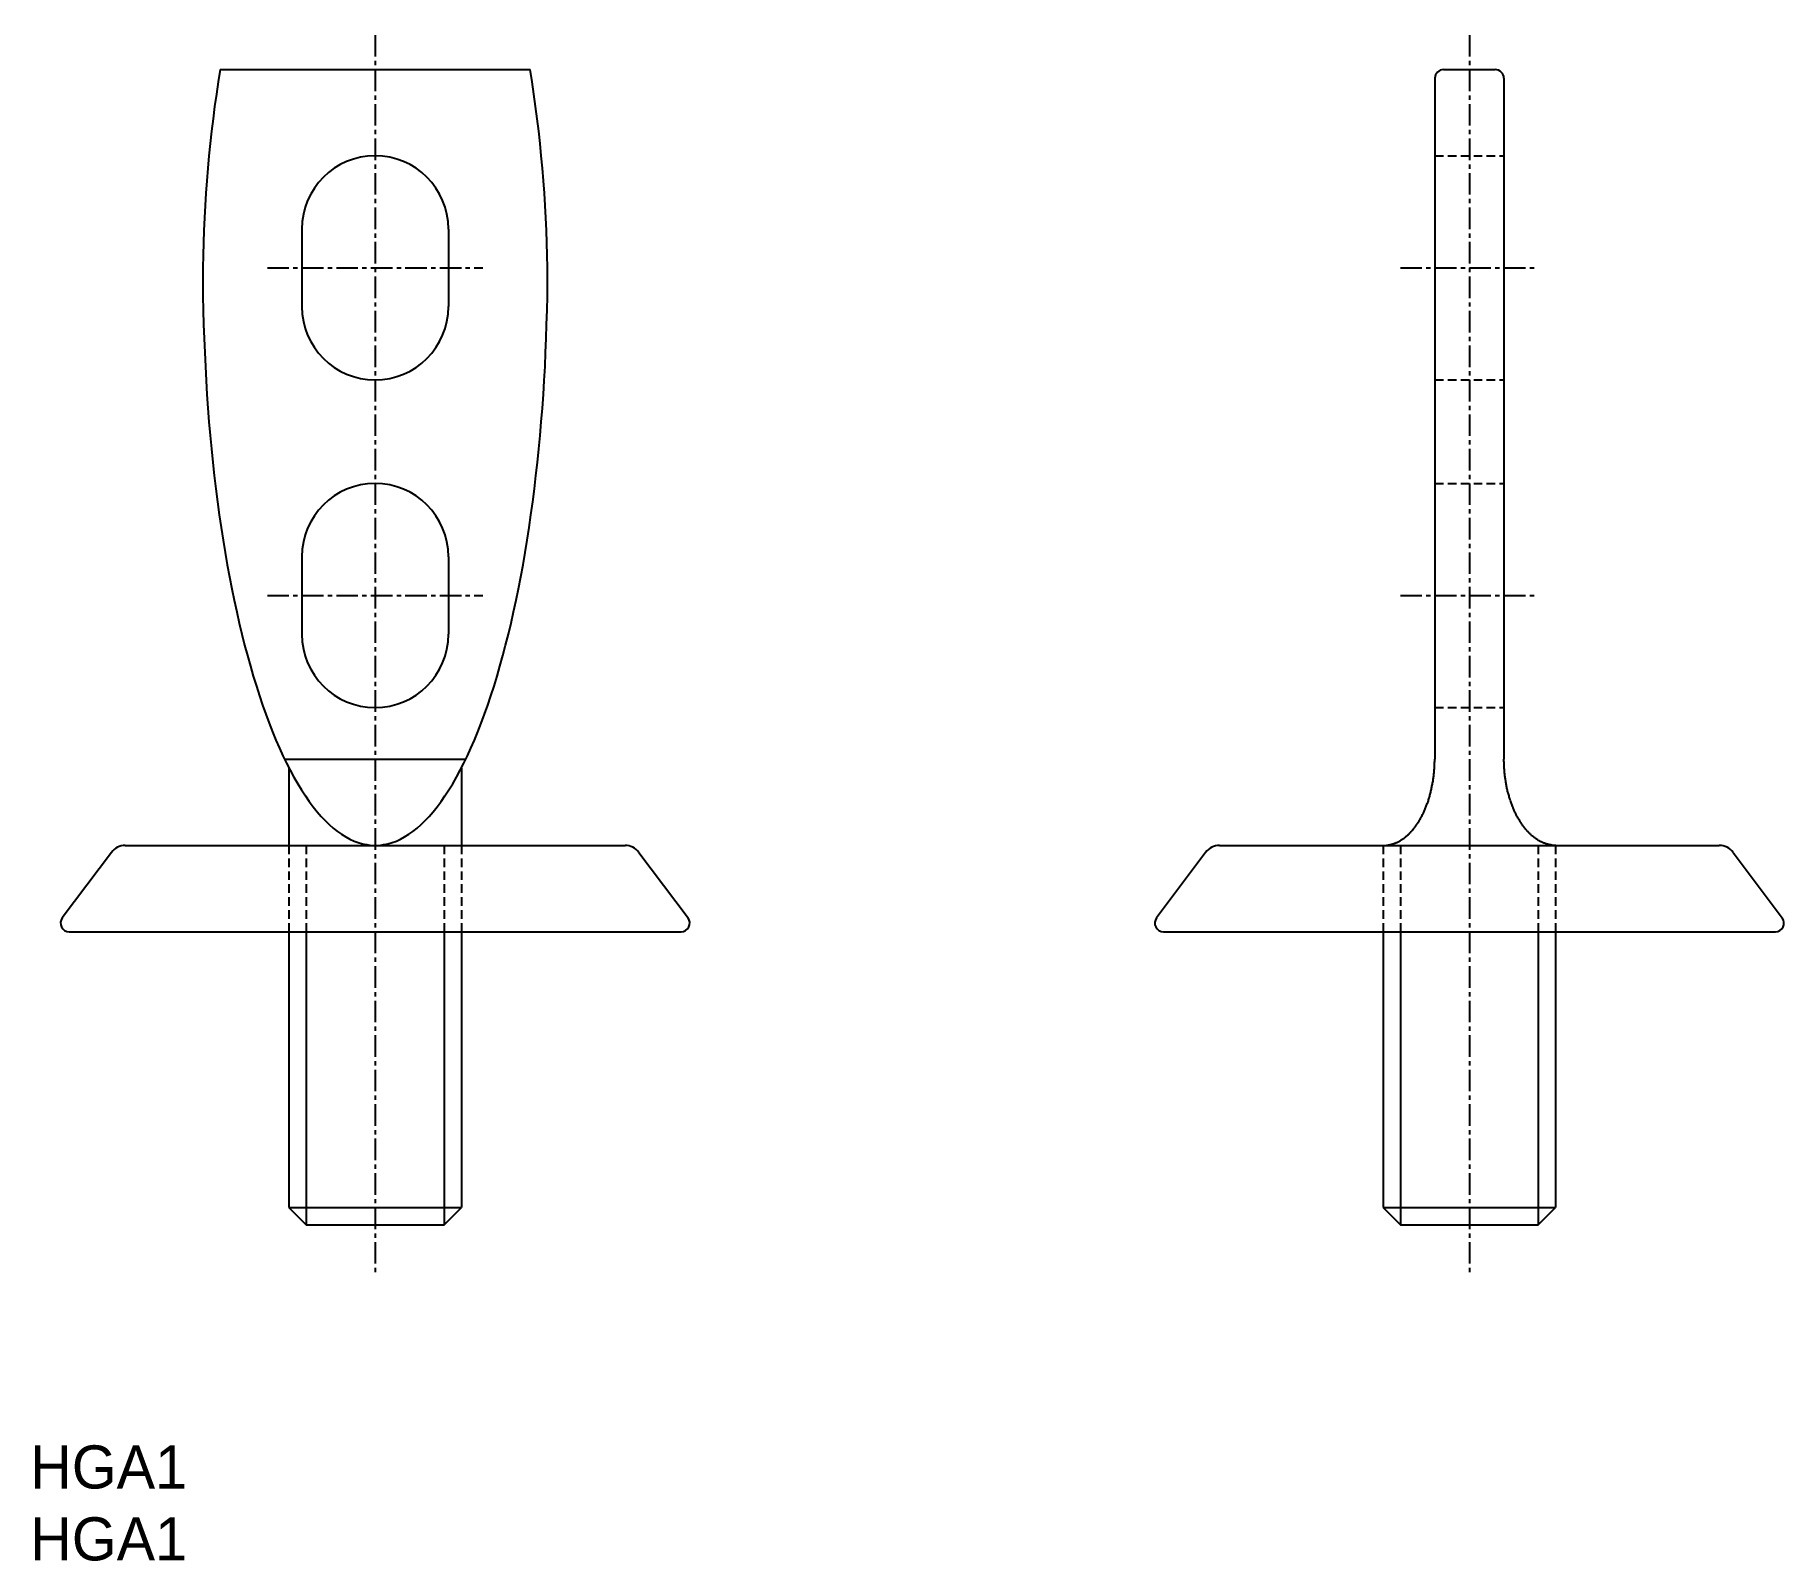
# Model space of a CAD drawing. Extents: x 197 to 299, y 262 to 351.
import ezdxf

# ---------------------------------------------------------------- set-up
doc = ezdxf.new("R2010")
doc.units = 0
doc.linetypes.add('CENTER', pattern=[2, 1.25, -0.25, 0.25, -0.25])
doc.linetypes.add('DASHED', pattern=[0.75, 0.5, -0.25])
doc.layers.get('0').update_dxf_attribs({"linetype": 'CONTINUOUS'})
doc.layers.add('CENTER', color=1, linetype='CENTER')

msp = doc.modelspace()

# ---------------------------------------------------------------- linework, layer by layer
for p, q in [((208.14, 348.89), (226.14, 348.89)), ((278.62, 348.39), (278.61, 308.89)), ((279.12, 348.89), (282.12, 348.89)), ((282.62, 348.39), (282.62, 308.89)), ((212.89, 339.64), (212.89, 335.14)), ((221.39, 339.64), (221.39, 335.14)), ((212.89, 320.64), (212.89, 316.14)), ((221.39, 320.64), (221.39, 316.14)), ((211.89, 308.89), (222.4, 308.89)), ((217.14, 308.89), (222.4, 308.89)), ((212.14, 308.38), (212.14, 303.89)), ((222.14, 308.38), (222.14, 303.89)), ((201.84, 303.49), (198.99, 299.69)), ((202.64, 303.89), (231.64, 303.89)), ((232.44, 303.49), (235.29, 299.69)), ((265.32, 303.49), (262.47, 299.69)), ((266.12, 303.89), (295.12, 303.89)), ((295.92, 303.49), (298.77, 299.69)), ((199.39, 298.89), (234.89, 298.89)), ((212.14, 298.89), (212.14, 282.89)), ((222.14, 298.89), (222.14, 282.89)), ((262.87, 298.89), (298.37, 298.89)), ((275.62, 298.89), (275.62, 282.89)), ((285.62, 298.89), (285.62, 282.89)), ((212.14, 282.89), (222.14, 282.89)), ((212.14, 282.89), (213.14, 281.89)), ((221.14, 281.89), (222.14, 282.89)), ((275.62, 282.89), (285.62, 282.89)), ((275.62, 282.89), (276.62, 281.89)), ((284.62, 281.89), (285.62, 282.89)), ((213.14, 281.89), (221.14, 281.89)), ((276.62, 281.89), (284.62, 281.89))]:
    msp.add_line(p, q)
at = {"color": 3, "linetype": 'DASHED'}
for p, q in [((278.62, 343.89), (282.62, 343.89)), ((278.62, 330.89), (282.62, 330.89)), ((278.62, 324.89), (282.62, 324.89)), ((278.62, 311.89), (282.62, 311.89)), ((212.14, 303.89), (212.14, 298.89)), ((213.14, 303.89), (213.14, 298.89)), ((221.14, 303.89), (221.14, 298.89)), ((222.14, 303.89), (222.14, 298.89)), ((275.62, 303.89), (275.62, 298.89)), ((276.62, 303.89), (276.62, 298.89)), ((284.62, 303.89), (284.62, 298.89)), ((285.62, 303.89), (285.62, 298.89))]:
    msp.add_line(p, q, dxfattribs=at)
at = {"color": 3}
for p, q in [((213.14, 298.89), (213.14, 281.89)), ((221.14, 298.89), (221.14, 281.89)), ((276.62, 298.89), (276.62, 281.89)), ((284.62, 298.89), (284.62, 281.89))]:
    msp.add_line(p, q, dxfattribs=at)
for points in [[(207.14, 337.39, 0), (207.15, 336.57, 0), (207.15, 335.75, 0), (207.17, 334.93, 0), (207.19, 334.11, 0), (207.22, 333.29, 0), (207.25, 332.48, 0), (207.29, 331.67, 0), (207.34, 330.86, 0), (207.38, 330.05, 0), (207.44, 329.25, 0), (207.5, 328.46, 0), (207.57, 327.67, 0), (207.65, 326.89, 0), (207.73, 326.11, 0), (207.81, 325.34, 0), (207.9, 324.57, 0), (208, 323.82, 0), (208.1, 323.07, 0), (208.21, 322.33, 0), (208.32, 321.6, 0), (208.44, 320.88, 0), (208.56, 320.17, 0), (208.69, 319.47, 0), (208.83, 318.78, 0), (208.97, 318.11, 0), (209.11, 317.44, 0), (209.26, 316.78, 0), (209.41, 316.14, 0), (209.57, 315.51, 0), (209.73, 314.9, 0), (209.9, 314.3, 0), (210.07, 313.71, 0), (210.25, 313.13, 0), (210.43, 312.57, 0), (210.61, 312.03, 0), (210.8, 311.5, 0), (210.99, 310.99, 0), (211.19, 310.49, 0), (211.38, 310, 0), (211.59, 309.54, 0), (211.79, 309.09, 0), (212, 308.66, 0), (212.21, 308.25, 0), (212.43, 307.85, 0), (212.65, 307.47, 0), (212.87, 307.11, 0), (213.09, 306.77, 0), (213.32, 306.44, 0), (213.54, 306.14, 0), (213.77, 305.85, 0), (214.01, 305.58, 0), (214.24, 305.34, 0), (214.47, 305.11, 0), (214.71, 304.9, 0), (214.95, 304.71, 0), (215.19, 304.54, 0), (215.43, 304.39, 0), (215.68, 304.26, 0), (215.92, 304.15, 0), (216.16, 304.06, 0), (216.41, 303.99, 0), (216.65, 303.94, 0), (216.9, 303.9, 0), (217.14, 303.89, 0), (217.39, 303.9, 0), (217.63, 303.94, 0), (217.88, 303.99, 0), (218.12, 304.06, 0), (218.37, 304.15, 0), (218.61, 304.26, 0), (218.85, 304.39, 0), (219.09, 304.54, 0), (219.33, 304.71, 0), (219.57, 304.9, 0), (219.81, 305.11, 0), (220.04, 305.34, 0), (220.28, 305.58, 0), (220.51, 305.85, 0), (220.74, 306.14, 0), (220.97, 306.44, 0), (221.19, 306.77, 0), (221.42, 307.11, 0), (221.64, 307.47, 0), (221.86, 307.85, 0), (222.07, 308.25, 0), (222.28, 308.66, 0), (222.49, 309.09, 0), (222.7, 309.54, 0), (222.9, 310, 0), (223.1, 310.49, 0), (223.29, 310.99, 0), (223.49, 311.5, 0), (223.67, 312.03, 0), (223.86, 312.57, 0), (224.04, 313.13, 0), (224.21, 313.71, 0), (224.38, 314.3, 0), (224.55, 314.9, 0), (224.71, 315.51, 0), (224.87, 316.14, 0), (225.03, 316.78, 0), (225.17, 317.44, 0), (225.32, 318.11, 0), (225.46, 318.78, 0), (225.59, 319.47, 0), (225.72, 320.17, 0), (225.84, 320.88, 0), (225.96, 321.6, 0), (226.07, 322.33, 0), (226.18, 323.07, 0), (226.28, 323.82, 0), (226.38, 324.57, 0), (226.47, 325.34, 0), (226.56, 326.11, 0), (226.64, 326.89, 0), (226.71, 327.67, 0), (226.78, 328.46, 0), (226.84, 329.25, 0), (226.9, 330.05, 0), (226.95, 330.86, 0), (227, 331.67, 0), (227.03, 332.48, 0), (227.07, 333.29, 0), (227.09, 334.11, 0), (227.12, 334.93, 0), (227.13, 335.75, 0), (227.14, 336.57, 0), (227.14, 337.39, 0)], [(275.62, 303.89, 0), (275.66, 303.89, 0), (275.7, 303.9, 0), (275.73, 303.9, 0), (275.77, 303.9, 0), (275.81, 303.9, 0), (275.84, 303.91, 0), (275.88, 303.91, 0), (275.92, 303.92, 0), (275.95, 303.93, 0), (275.99, 303.93, 0), (276.02, 303.94, 0), (276.06, 303.95, 0), (276.1, 303.96, 0), (276.13, 303.97, 0), (276.17, 303.98, 0), (276.2, 303.99, 0), (276.24, 304, 0), (276.28, 304.02, 0), (276.31, 304.03, 0), (276.35, 304.04, 0), (276.38, 304.06, 0), (276.42, 304.07, 0), (276.45, 304.09, 0), (276.49, 304.11, 0), (276.52, 304.13, 0), (276.56, 304.15, 0), (276.59, 304.17, 0), (276.63, 304.19, 0), (276.66, 304.21, 0), (276.7, 304.23, 0), (276.73, 304.25, 0), (276.76, 304.27, 0), (276.8, 304.3, 0), (276.83, 304.32, 0), (276.87, 304.35, 0), (276.9, 304.37, 0), (276.93, 304.4, 0), (276.96, 304.43, 0), (277, 304.46, 0), (277.03, 304.49, 0), (277.06, 304.51, 0), (277.09, 304.54, 0), (277.12, 304.57, 0), (277.16, 304.61, 0), (277.19, 304.64, 0), (277.22, 304.67, 0), (277.25, 304.7, 0), (277.28, 304.74, 0), (277.31, 304.77, 0), (277.34, 304.81, 0), (277.37, 304.84, 0), (277.4, 304.88, 0), (277.43, 304.92, 0), (277.46, 304.95, 0), (277.49, 304.99, 0), (277.51, 305.03, 0), (277.54, 305.07, 0), (277.57, 305.11, 0), (277.6, 305.15, 0), (277.63, 305.19, 0), (277.65, 305.23, 0), (277.68, 305.27, 0), (277.71, 305.32, 0), (277.73, 305.36, 0), (277.76, 305.4, 0), (277.78, 305.45, 0), (277.81, 305.49, 0), (277.83, 305.54, 0), (277.86, 305.58, 0), (277.88, 305.63, 0), (277.9, 305.68, 0), (277.93, 305.72, 0), (277.95, 305.77, 0), (277.97, 305.82, 0), (278, 305.87, 0), (278.02, 305.92, 0), (278.04, 305.96, 0), (278.06, 306.01, 0), (278.08, 306.07, 0), (278.1, 306.12, 0), (278.12, 306.17, 0), (278.14, 306.22, 0), (278.16, 306.27, 0), (278.18, 306.32, 0), (278.2, 306.38, 0), (278.22, 306.43, 0), (278.24, 306.48, 0), (278.25, 306.54, 0), (278.27, 306.59, 0), (278.29, 306.65, 0), (278.3, 306.7, 0), (278.32, 306.76, 0), (278.33, 306.81, 0), (278.35, 306.87, 0), (278.36, 306.92, 0), (278.38, 306.98, 0), (278.39, 307.04, 0), (278.41, 307.1, 0), (278.42, 307.15, 0), (278.43, 307.21, 0), (278.44, 307.27, 0), (278.45, 307.33, 0), (278.47, 307.38, 0), (278.48, 307.44, 0), (278.49, 307.5, 0), (278.5, 307.56, 0), (278.51, 307.62, 0), (278.52, 307.68, 0), (278.52, 307.74, 0), (278.53, 307.8, 0), (278.54, 307.86, 0), (278.55, 307.92, 0), (278.56, 307.98, 0), (278.56, 308.04, 0), (278.57, 308.1, 0), (278.57, 308.16, 0), (278.58, 308.22, 0), (278.58, 308.28, 0), (278.59, 308.34, 0), (278.59, 308.4, 0), (278.59, 308.46, 0), (278.6, 308.53, 0), (278.6, 308.59, 0), (278.6, 308.65, 0), (278.6, 308.71, 0), (278.61, 308.77, 0), (278.61, 308.83, 0), (278.61, 308.89, 0)], [(285.63, 303.89, 0), (285.6, 303.89, 0), (285.56, 303.9, 0), (285.52, 303.9, 0), (285.49, 303.9, 0), (285.45, 303.9, 0), (285.41, 303.91, 0), (285.38, 303.91, 0), (285.34, 303.92, 0), (285.3, 303.93, 0), (285.27, 303.93, 0), (285.23, 303.94, 0), (285.19, 303.95, 0), (285.16, 303.96, 0), (285.12, 303.97, 0), (285.08, 303.98, 0), (285.05, 303.99, 0), (285.01, 304, 0), (284.98, 304.02, 0), (284.94, 304.03, 0), (284.9, 304.05, 0), (284.87, 304.06, 0), (284.83, 304.08, 0), (284.8, 304.1, 0), (284.76, 304.11, 0), (284.73, 304.13, 0), (284.69, 304.15, 0), (284.66, 304.17, 0), (284.62, 304.19, 0), (284.59, 304.21, 0), (284.55, 304.23, 0), (284.52, 304.26, 0), (284.49, 304.28, 0), (284.45, 304.3, 0), (284.42, 304.33, 0), (284.38, 304.35, 0), (284.35, 304.38, 0), (284.32, 304.41, 0), (284.28, 304.43, 0), (284.25, 304.46, 0), (284.22, 304.49, 0), (284.19, 304.52, 0), (284.15, 304.55, 0), (284.12, 304.58, 0), (284.09, 304.61, 0), (284.06, 304.64, 0), (284.03, 304.68, 0), (284, 304.71, 0), (283.97, 304.74, 0), (283.93, 304.78, 0), (283.9, 304.81, 0), (283.88, 304.85, 0), (283.85, 304.88, 0), (283.81, 304.92, 0), (283.79, 304.96, 0), (283.76, 305, 0), (283.73, 305.04, 0), (283.7, 305.08, 0), (283.67, 305.12, 0), (283.64, 305.16, 0), (283.62, 305.2, 0), (283.59, 305.24, 0), (283.56, 305.28, 0), (283.54, 305.32, 0), (283.51, 305.37, 0), (283.48, 305.41, 0), (283.46, 305.45, 0), (283.43, 305.5, 0), (283.41, 305.55, 0), (283.38, 305.59, 0), (283.36, 305.64, 0), (283.33, 305.68, 0), (283.31, 305.73, 0), (283.29, 305.78, 0), (283.26, 305.83, 0), (283.24, 305.88, 0), (283.22, 305.93, 0), (283.2, 305.97, 0), (283.18, 306.02, 0), (283.16, 306.07, 0), (283.13, 306.13, 0), (283.12, 306.18, 0), (283.1, 306.23, 0), (283.07, 306.28, 0), (283.06, 306.33, 0), (283.04, 306.39, 0), (283.02, 306.44, 0), (283, 306.49, 0), (282.98, 306.55, 0), (282.96, 306.6, 0), (282.95, 306.66, 0), (282.93, 306.71, 0), (282.92, 306.77, 0), (282.9, 306.82, 0), (282.88, 306.88, 0), (282.87, 306.94, 0), (282.86, 306.99, 0), (282.84, 307.05, 0), (282.83, 307.11, 0), (282.81, 307.16, 0), (282.8, 307.22, 0), (282.79, 307.28, 0), (282.78, 307.34, 0), (282.77, 307.39, 0), (282.76, 307.45, 0), (282.75, 307.51, 0), (282.74, 307.57, 0), (282.73, 307.63, 0), (282.72, 307.69, 0), (282.71, 307.75, 0), (282.7, 307.81, 0), (282.69, 307.87, 0), (282.68, 307.93, 0), (282.68, 307.99, 0), (282.67, 308.05, 0), (282.66, 308.11, 0), (282.66, 308.17, 0), (282.65, 308.23, 0), (282.65, 308.29, 0), (282.64, 308.35, 0), (282.64, 308.42, 0), (282.63, 308.48, 0), (282.63, 308.54, 0), (282.63, 308.6, 0), (282.63, 308.66, 0), (282.63, 308.72, 0), (282.62, 308.78, 0), (282.62, 308.84, 0), (282.62, 308.9, 0)]]:
    msp.add_polyline3d(points)
for centre, radius, start, end in [((285.2, 336.4), 78.06, 170.7902, 179.2703), ((149.08, 336.4), 78.06, 0.7297, 9.2098), ((279.12, 348.39), 0.5, 90, 180), ((282.12, 348.39), 0.5, 0, 90), ((217.14, 339.64), 4.25, 0, 180), ((217.14, 335.14), 4.25, 180, 0), ((217.14, 320.64), 4.25, 0, 180), ((217.14, 316.14), 4.25, 180, 0), ((202.64, 302.89), 1, 90, 143.1301), ((231.64, 302.89), 1, 36.8699, 90), ((266.12, 302.89), 1, 90, 143.1301), ((295.12, 302.89), 1, 36.8699, 90), ((199.39, 299.39), 0.5, 143.1301, 270), ((234.89, 299.39), 0.5, 270, 36.8699), ((262.87, 299.39), 0.5, 143.1301, 270), ((298.37, 299.39), 0.5, 270, 36.8699)]:
    msp.add_arc(centre, radius, start, end)
at = {"layer": 'CENTER', "color": 1, "linetype": 'CENTER'}
for p, q in [((217.14, 350.89), (217.14, 278.89)), ((280.62, 350.89), (280.62, 278.89))]:
    msp.add_line(p, q, dxfattribs=at)
at = {"layer": 'CENTER'}
for p, q in [((210.89, 337.39), (223.39, 337.39)), ((276.62, 337.39), (284.62, 337.39)), ((210.89, 318.39), (223.39, 318.39)), ((276.62, 318.39), (284.62, 318.39))]:
    msp.add_line(p, q, dxfattribs=at)

# ---------------------------------------------------------------- texts
for p in [(197.13, 266.6), (197.13, 262.43)]:
    msp.add_text('HGA1', height=2.5).set_placement(p)

doc.saveas('drawing.dxf')
